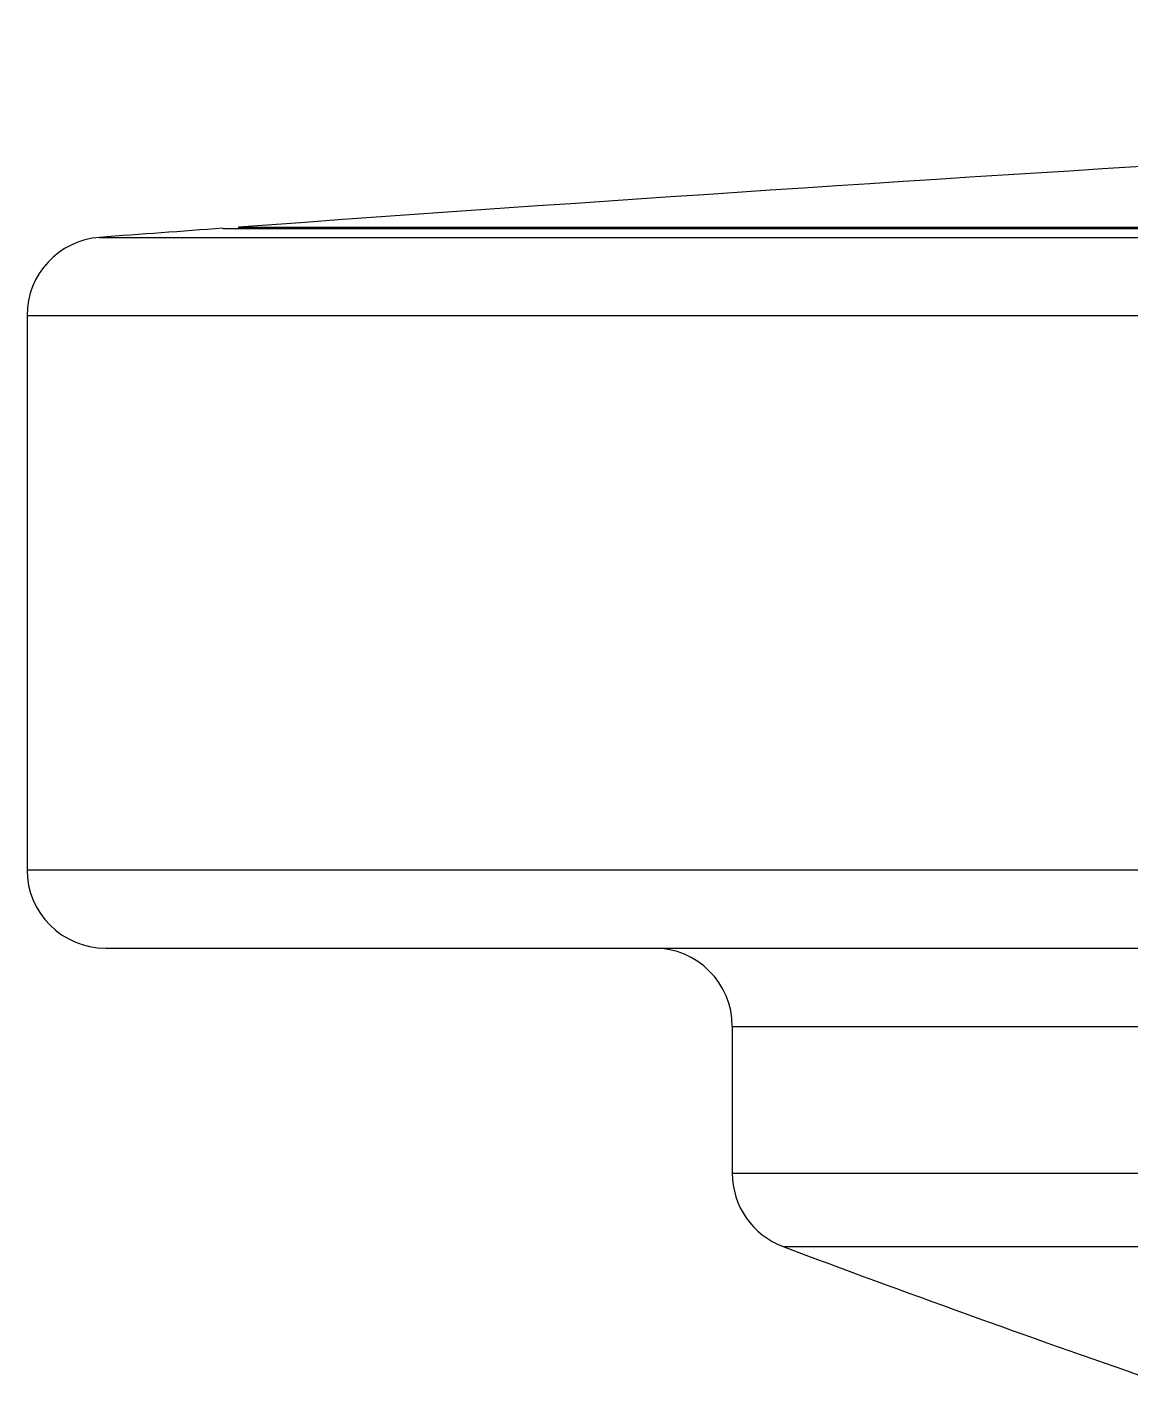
# Model space of a CAD drawing. Header units: millimetres. Extents: x -60 to 7633, y -2614 to 2146.
# Drawn here: x 3486.57 to 3500.66, y 1872.29 to 1889.54 of the extents above; entities that cross this region are included whole.
import ezdxf

# ---------------------------------------------------------------- set-up
doc = ezdxf.new("R2010")
doc.units = ezdxf.units.MM
doc.layers.get('0').update_dxf_attribs({"color": 250})

msp = doc.modelspace()

# ---------------------------------------------------------------- linework, layer by layer
at = {"linetype": 'Continuous'}
for p, q in [((3489.074, 1886.969), (3644.074, 1886.969)), ((3489.274, 1886.984), (3643.874, 1886.984)), ((3489.274, 1886.984), (3489.274, 1886.969)), ((3487.5, 1886.854), (3645.648, 1886.854)), ((3486.574, 1885.857), (3646.574, 1885.857)), ((3486.574, 1885.857), (3486.574, 1878.785)), ((3486.574, 1878.785), (3646.574, 1878.785)), ((3487.574, 1877.785), (3645.574, 1877.785)), ((3495.574, 1876.785), (3637.574, 1876.785)), ((3495.574, 1876.785), (3495.574, 1874.913)), ((3495.574, 1874.913), (3637.574, 1874.913)), ((3496.223, 1873.976), (3636.924, 1873.976))]:
    msp.add_line(p, q, dxfattribs=at)
for centre, radius, start, end in [((3566.574, 821.618), 1068.167, 91.231677, 94.14995), ((3566.574, 821.618), 1068.167, 94.160706, 94.245364), ((3487.574, 1885.857), 1, 94.2454, 180), ((3487.574, 1878.785), 1, 180, 270), ((3494.574, 1876.785), 1, 0, 90), ((3496.574, 1874.913), 1, 180, 249.462), ((3566.574, 2061.758), 200.528, 249.46198, 250.88509)]:
    msp.add_arc(centre, radius, start, end, dxfattribs=at)

doc.saveas('drawing.dxf')
